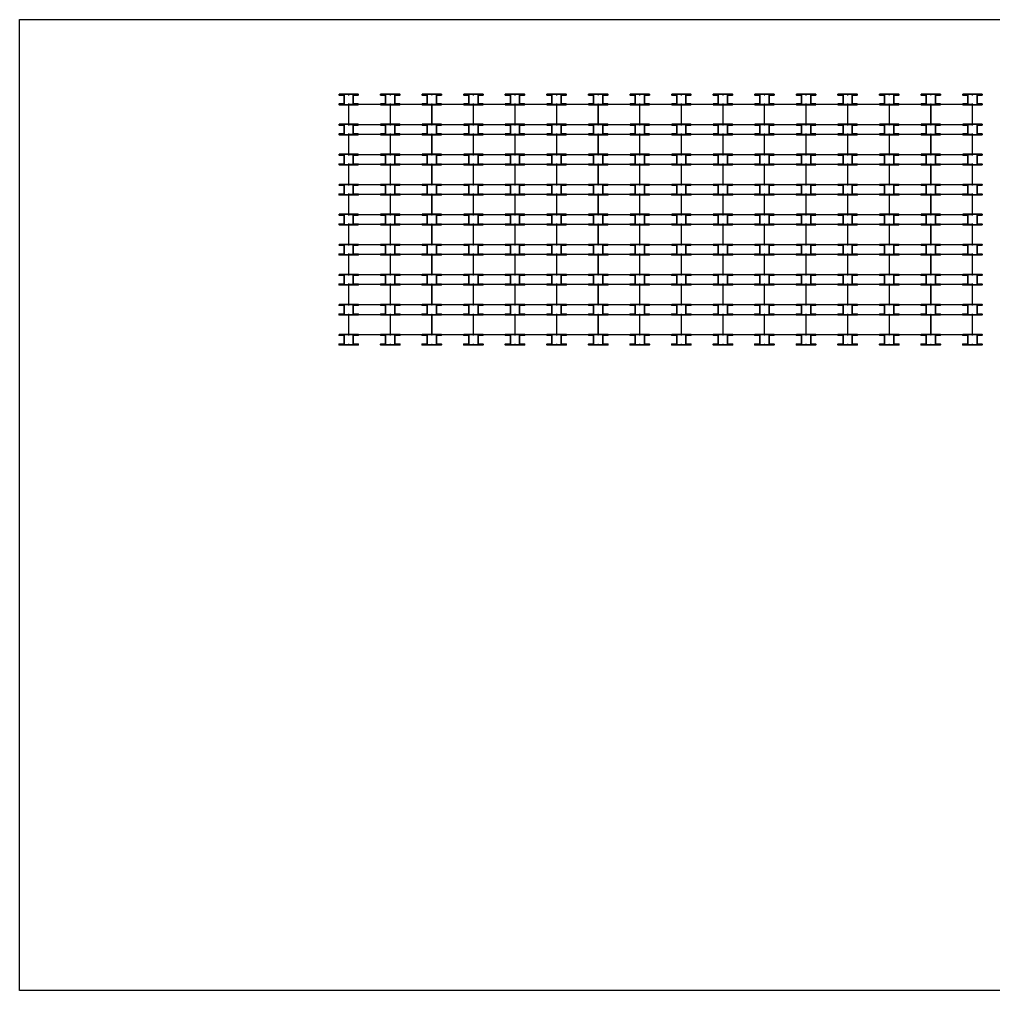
# Model space of a CAD drawing. Header units: inches. Extents: x 8143 to 14350, y 5679 to 7733.
# Drawn here: x 8143 to 9959, y 5922 to 7733 of the extents above; entities that cross this region are included whole.
import ezdxf

# ---------------------------------------------------------------- set-up
doc = ezdxf.new("R2010")
doc.units = ezdxf.units.IN
doc.header["$LTSCALE"] = 50
doc.header["$MEASUREMENT"] = 0
for name, color, linetype, lineweight in [('E-PANELS', 140, 'Continuous', 30), ('E2-ECOFEET', 254, 'Continuous', 35), ('E3-ECOFEET', 254, 'Continuous', 35)]:
    doc.layers.add(name, color=color, linetype=linetype, lineweight=lineweight)
doc.layers.add('IFI PERIMETER', color=231, linetype='FENCE', plot=False)
doc.layers.get('E2-ECOFEET').off()
doc.styles.get("Standard").update_dxf_attribs({"font": 'arial.ttf'})
doc.linetypes.add('FENCE', pattern='A,0.5,-0.1,["X",Standard,S=0.1,R=0,X=-0.035,Y=-0.05],-0.1', length=0.7)

# ---------------------------------------------------------------- blocks, each defined once
blk = doc.blocks.new('ET 335W 10DEG')
at = {"layer": 'E-PANELS'}
blk.add_lwpolyline([(0, 0), (77.01, 0), (77.01, -38.48), (0, -38.48)], close=True, dxfattribs=at)
blk = doc.blocks.new('EF3')
at = {"layer": 'E3-ECOFEET', "color": 5}
for points in [[(0, 0), (0, -1.5), (9.4, -1.5), (9.4, -18.1), (0, -18.1), (0, -19.6), (36, -19.6), (36, -18.1), (26.6, -18.1), (26.6, -1.5), (36, -1.5), (36, 0), (0, 0)], [(8.8, -8.1), (8.9, -8.1)]]:
    blk.add_lwpolyline(points, dxfattribs=at)
at = {"layer": 'E3-ECOFEET'}
for points in [[(17.2, -1), (17.8, -1), (17.8, -0.5)], [(18.2, -0.5), (18.2, -1), (18.8, -1)], [(17.2, -18.5), (17.8, -18.5), (17.8, -19)], [(18.2, -19), (18.2, -18.5), (18.8, -18.5)]]:
    blk.add_lwpolyline(points, dxfattribs=at)

msp = doc.modelspace()

# ---------------------------------------------------------------- linework, layer by layer
at = {"layer": 'IFI PERIMETER'}
msp.add_lwpolyline([(8143.4, 7732.5), (14350, 7732.5), (14350, 5922.2), (8143.4, 5922.2)], close=True, dxfattribs=at)

# ---------------------------------------------------------------- block references
at = {"layer": 'E-PANELS'}
for p in [(8757.3, 7574.6), (8834.8, 7574.6), (8912.3, 7574.6), (8989.8, 7574.6), (9067.3, 7574.6), (9144.8, 7574.6), (9222.3, 7574.6), (9299.8, 7574.6), (9377.3, 7574.6), (9454.8, 7574.6), (9532.4, 7574.6), (9609.9, 7574.6), (9687.4, 7574.6), (9764.9, 7574.6), (9842.4, 7574.6), (8757.3, 7518.6), (8834.8, 7518.6), (8912.3, 7518.6), (8989.8, 7518.6), (9067.3, 7518.6), (9144.8, 7518.6), (9222.3, 7518.6), (9299.8, 7518.6), (9377.3, 7518.6), (9454.8, 7518.6), (9532.4, 7518.6), (9609.9, 7518.6), (9687.4, 7518.6), (9764.9, 7518.6), (9842.4, 7518.6), (8757.3, 7462.7), (8834.8, 7462.7), (8912.3, 7462.7), (8989.8, 7462.7), (9067.3, 7462.7), (9144.8, 7462.7), (9222.3, 7462.7), (9299.8, 7462.7), (9377.3, 7462.7), (9454.8, 7462.7), (9532.4, 7462.7), (9609.9, 7462.7), (9687.4, 7462.7), (9764.9, 7462.7), (9842.4, 7462.7), (8757.3, 7406.7), (8834.8, 7406.7), (8912.3, 7406.7), (8989.8, 7406.7), (9067.3, 7406.7), (9144.8, 7406.7), (9222.3, 7406.7), (9299.8, 7406.7), (9377.3, 7406.7), (9454.8, 7406.7), (9532.4, 7406.7), (9609.9, 7406.7), (9687.4, 7406.7), (9764.9, 7406.7), (9842.4, 7406.7), (8757.3, 7350.7), (8834.8, 7350.7), (8912.3, 7350.7), (8989.8, 7350.7), (9067.3, 7350.7), (9144.8, 7350.7), (9222.3, 7350.7), (9299.8, 7350.7), (9377.3, 7350.7), (9454.8, 7350.7), (9532.4, 7350.7), (9609.9, 7350.7), (9687.4, 7350.7), (9764.9, 7350.7), (9842.4, 7350.7), (8757.3, 7294.8), (8834.8, 7294.8), (8912.3, 7294.8), (8989.8, 7294.8), (9067.3, 7294.8), (9144.8, 7294.8), (9222.3, 7294.8), (9299.8, 7294.8), (9377.3, 7294.8), (9454.8, 7294.8), (9532.4, 7294.8), (9609.9, 7294.8), (9687.4, 7294.8), (9764.9, 7294.8), (9842.4, 7294.8), (8757.3, 7238.8), (8834.8, 7238.8), (8912.3, 7238.8), (8989.8, 7238.8), (9067.3, 7238.8), (9144.8, 7238.8), (9222.3, 7238.8), (9299.8, 7238.8), (9377.3, 7238.8), (9454.8, 7238.8), (9532.4, 7238.8), (9609.9, 7238.8), (9687.4, 7238.8), (9764.9, 7238.8), (9842.4, 7238.8), (8757.3, 7182.8), (8834.8, 7182.8), (8912.3, 7182.8), (8989.8, 7182.8), (9067.3, 7182.8), (9144.8, 7182.8), (9222.3, 7182.8), (9299.8, 7182.8), (9377.3, 7182.8), (9454.8, 7182.8), (9532.4, 7182.8), (9609.9, 7182.8), (9687.4, 7182.8), (9764.9, 7182.8), (9842.4, 7182.8)]:
    msp.add_blockref('ET 335W 10DEG', p, dxfattribs=at)
at = {"layer": 'E2-ECOFEET'}
for p in [(8739, 7593.1), (8816.5, 7593.1), (8894, 7593.1), (8971.5, 7593.1), (9049, 7593.1), (9126.6, 7593.1), (9204.1, 7593.1), (9281.6, 7593.1), (9359.1, 7593.1), (9436.6, 7593.1), (9514.1, 7593.1), (9591.6, 7593.1), (9669.1, 7593.1), (9746.6, 7593.1), (9824.1, 7593.1), (9901.7, 7593.1), (8739, 7537.2), (8816.5, 7537.2), (8894, 7537.2), (8971.5, 7537.2), (9049, 7537.2), (9126.6, 7537.2), (9204.1, 7537.2), (9281.6, 7537.2), (9359.1, 7537.2), (9436.6, 7537.2), (9514.1, 7537.2), (9591.6, 7537.2), (9669.1, 7537.2), (9746.6, 7537.2), (9824.1, 7537.2), (9901.7, 7537.2), (8739, 7481.2), (8816.5, 7481.2), (8894, 7481.2), (8971.5, 7481.2), (9049, 7481.2), (9126.6, 7481.2), (9204.1, 7481.2), (9281.6, 7481.2), (9359.1, 7481.2), (9436.6, 7481.2), (9514.1, 7481.2), (9591.6, 7481.2), (9669.1, 7481.2), (9746.6, 7481.2), (9824.1, 7481.2), (9901.7, 7481.2), (8739, 7425.2), (8816.5, 7425.2), (8894, 7425.2), (8971.5, 7425.2), (9049, 7425.2), (9126.6, 7425.2), (9204.1, 7425.2), (9281.6, 7425.2), (9359.1, 7425.2), (9436.6, 7425.2), (9514.1, 7425.2), (9591.6, 7425.2), (9669.1, 7425.2), (9746.6, 7425.2), (9824.1, 7425.2), (9901.7, 7425.2), (8739, 7369.3), (8816.5, 7369.3), (8894, 7369.3), (8971.5, 7369.3), (9049, 7369.3), (9126.6, 7369.3), (9204.1, 7369.3), (9281.6, 7369.3), (9359.1, 7369.3), (9436.6, 7369.3), (9514.1, 7369.3), (9591.6, 7369.3), (9669.1, 7369.3), (9746.6, 7369.3), (9824.1, 7369.3), (9901.7, 7369.3), (8739, 7313.3), (8816.5, 7313.3), (8894, 7313.3), (8971.5, 7313.3), (9049, 7313.3), (9126.6, 7313.3), (9204.1, 7313.3), (9281.6, 7313.3), (9359.1, 7313.3), (9436.6, 7313.3), (9514.1, 7313.3), (9591.6, 7313.3), (9669.1, 7313.3), (9746.6, 7313.3), (9824.1, 7313.3), (9901.7, 7313.3), (8739, 7257.3), (8816.5, 7257.3), (8894, 7257.3), (8971.5, 7257.3), (9049, 7257.3), (9126.6, 7257.3), (9204.1, 7257.3), (9281.6, 7257.3), (9359.1, 7257.3), (9436.6, 7257.3), (9514.1, 7257.3), (9591.6, 7257.3), (9669.1, 7257.3), (9746.6, 7257.3), (9824.1, 7257.3), (9901.7, 7257.3), (8739, 7201.3), (8816.5, 7201.3), (8894, 7201.3), (8971.5, 7201.3), (9049, 7201.3), (9126.6, 7201.3), (9204.1, 7201.3), (9281.6, 7201.3), (9359.1, 7201.3), (9436.6, 7201.3), (9514.1, 7201.3), (9591.6, 7201.3), (9669.1, 7201.3), (9746.6, 7201.3), (9824.1, 7201.3), (9901.7, 7201.3), (8739, 7145.4), (8816.5, 7145.4), (8894, 7145.4), (8971.5, 7145.4), (9049, 7145.4), (9126.6, 7145.4), (9204.1, 7145.4), (9281.6, 7145.4), (9359.1, 7145.4), (9436.6, 7145.4), (9514.1, 7145.4), (9591.6, 7145.4), (9669.1, 7145.4), (9746.6, 7145.4), (9824.1, 7145.4), (9901.7, 7145.4)]:
    msp.add_blockref('EF3', p, dxfattribs=at)

doc.saveas('drawing.dxf')
